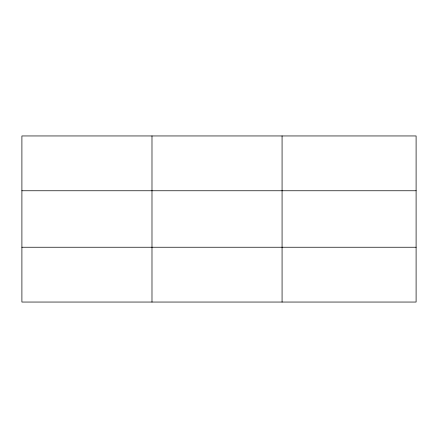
<?xml version="1.0" encoding="UTF-8"?>
<svg xmlns="http://www.w3.org/2000/svg" width="438" height="438" viewBox="0 0 438 438"><rect width="100%" height="100%" fill="white"/><g stroke="black" fill="none" stroke-linecap="round" stroke-linejoin="round"><path stroke-width="0.66" d="M416.1 190.76L416.1 135.95L21.9 135.95L21.9 302.05L416.1 302.05L416.1 190.76L21.9 190.76M21.9 247.24L416.1 247.24M282.072 135.95L282.072 302.05M151.986 135.95L151.986 302.05"/></g></svg>
